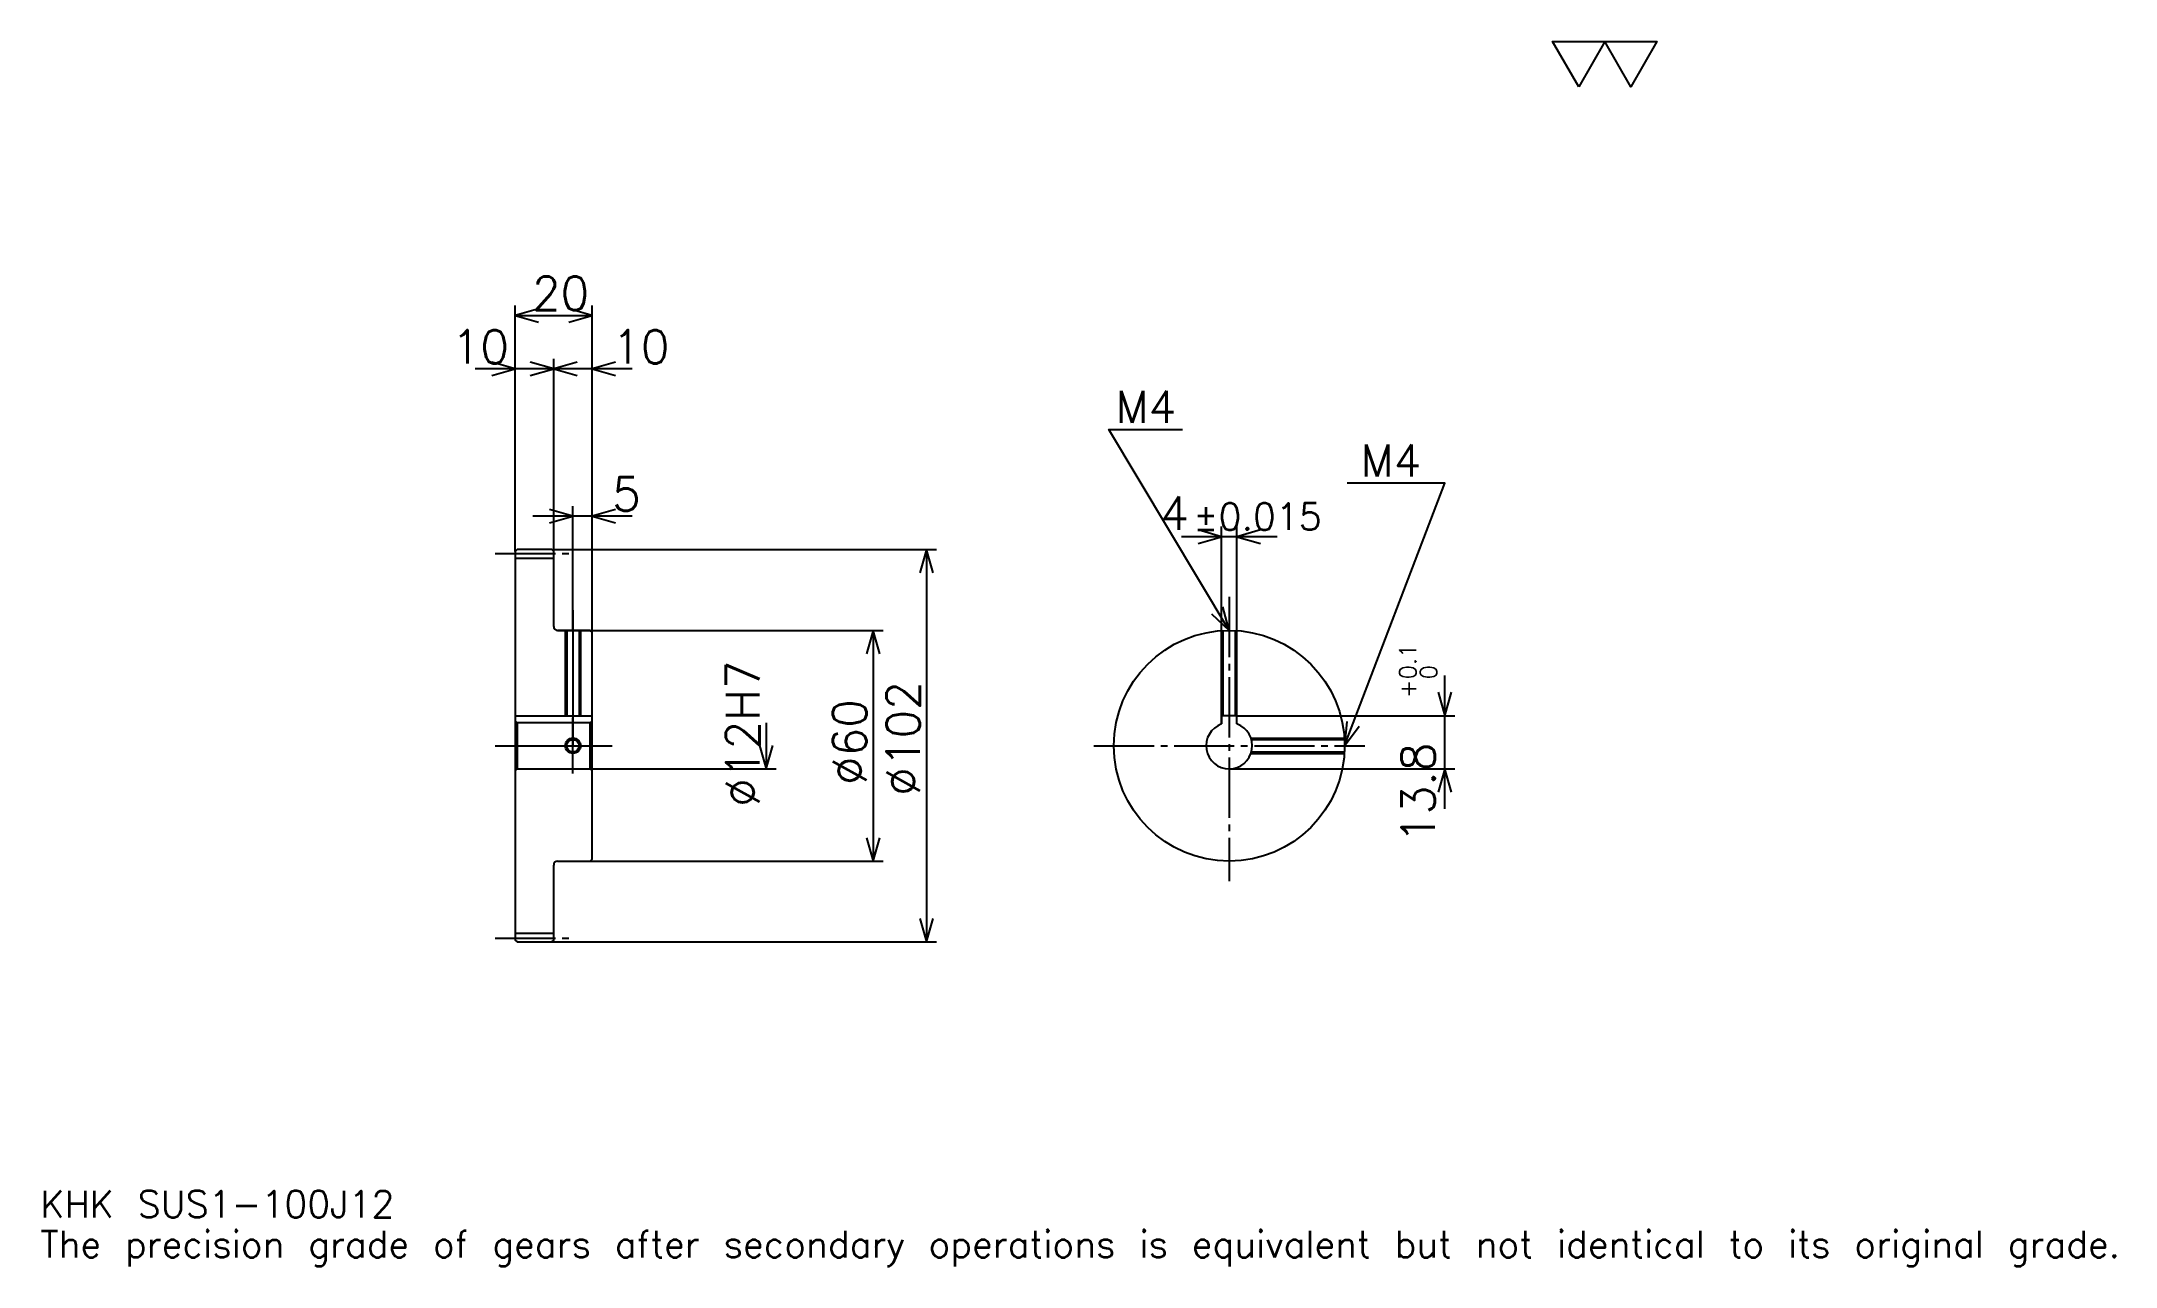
# Model space of a CAD drawing. Extents: x 18 to 557, y 6 to 325.
import ezdxf

# ---------------------------------------------------------------- set-up
doc = ezdxf.new("R2010")
doc.units = 0
doc.linetypes.add('DASHDOT', pattern=[20.869564, 15.652174, -1.73913, 1.73913, -1.73913])
doc.layers.get('0').update_dxf_attribs({"linetype": 'CONTINUOUS'})
doc.layers.add('DASHDOT', color=6, linetype='DASHDOT')
doc.styles.add('KANJI', font='TXT', dxfattribs={"bigfont": 'BIGFONT'})

msp = doc.modelspace()

# ---------------------------------------------------------------- linework, layer by layer
at = {"color": 5}
for p, q in [((140.869568, 192.739136), (140.869568, 256.217407)), ((140.869568, 253.608704), (160.869568, 253.608704)), ((160.869568, 192.739136), (160.869568, 256.217407)), ((161.304352, 239.695648), (130.434784, 239.695648)), ((171.304352, 239.695648), (140.434784, 239.695648)), ((150.869568, 192.739136), (150.869568, 242.304352)), ((171.304352, 201.434784), (145.434784, 201.434784)), ((155.869568, 192.739136), (155.869568, 204.043488)), ((338.956543, 196.08696), (314.086975, 196.08696)), ((324.521729, 149.539139), (324.521729, 198.695648)), ((328.521729, 149.539139), (328.521729, 198.695648)), ((140.869568, 192.239136), (140.869568, 192.739136)), ((150.369568, 192.739136), (160.869568, 192.739136)), ((150.869568, 192.239136), (150.869568, 192.739136)), ((155.869568, 171.739136), (155.869568, 192.739136)), ((155.869568, 171.739136), (155.869568, 192.739136)), ((160.869568, 192.739136), (250.434784, 192.739136)), ((160.869568, 171.239136), (160.869568, 192.739136)), ((247.82608, 192.739136), (247.82608, 90.739136)), ((151.869568, 171.739136), (160.869568, 171.739136)), ((160.869568, 171.739136), (236.521744, 171.739136)), ((233.913055, 171.739136), (233.913055, 111.739136)), ((382.608704, 125.304352), (382.608704, 159.973923)), ((206.08696, 147.739136), (206.08696, 135.739136)), ((328.521729, 149.539139), (385.217407, 149.539139)), ((160.869568, 135.739136), (208.695648, 135.739136)), ((326.521729, 135.739136), (385.217407, 135.739136)), ((151.869568, 111.739136), (160.869568, 111.739136)), ((160.869568, 111.739136), (236.521744, 111.739136)), ((150.369568, 90.739136), (160.869568, 90.739136)), ((160.869568, 90.739136), (250.434784, 90.739136))]:
    msp.add_line(p, q, dxfattribs=at)
at = {"color": 4}
for p, q in [((140.869568, 190.489136), (150.869568, 190.489136)), ((140.869568, 149.539139), (160.869568, 149.539139)), ((141.369568, 147.739136), (141.369568, 135.739136)), ((160.369568, 147.739136), (160.869568, 148.239136)), ((160.369568, 135.739136), (160.869568, 135.239136)), ((140.869568, 92.989136), (150.869568, 92.989136))]:
    msp.add_line(p, q, dxfattribs=at)
at = {"color": 7}
msp.add_lwpolyline([(417.391296, 313.043488), (410.608673, 324.800018), (437.739136, 324.800018), (430.956512, 313.043488), (424.17392, 324.800018), (417.391296, 313.043488)], dxfattribs=at)
at = {"color": 5}
for points in [[(146.956528, 255.347839), (140.869568, 253.608704), (146.956528, 251.869568)], [(154.782608, 251.869568), (160.869568, 253.608704), (154.782608, 255.347839)], [(134.782608, 237.956528), (140.869568, 239.695648), (134.782608, 241.434784)], [(144.782608, 237.956528), (150.869568, 239.695648), (144.782608, 241.434784)], [(156.956528, 241.434784), (150.869568, 239.695648), (156.956528, 237.956528)], [(166.956528, 241.434784), (160.869568, 239.695648), (166.956528, 237.956528)], [(326.521729, 171.739136), (295.217407, 223.913055), (314.347839, 223.913055)], [(356.521729, 141.739136), (382.608704, 210), (357.217407, 210)], [(149.782608, 199.695648), (155.869568, 201.434784), (149.782608, 203.17392)], [(166.956528, 203.17392), (160.869568, 201.434784), (166.956528, 199.695648)], [(318.434784, 194.347824), (324.521729, 196.08696), (318.434784, 197.826096)], [(334.608704, 197.826096), (328.521729, 196.08696), (334.608704, 194.347824)], [(249.565216, 186.652176), (247.82608, 192.739136), (246.08696, 186.652176)], [(321.898743, 176.063873), (326.521729, 171.739136), (324.881317, 177.853424)], [(235.652176, 165.652176), (233.913055, 171.739136), (232.17392, 165.652176)], [(380.869568, 155.626099), (382.608704, 149.539139), (384.347839, 155.626099)], [(357.07016, 148.045868), (356.521729, 141.739136), (360.319214, 146.804184)], [(204.347824, 141.826096), (206.08696, 135.739136), (207.82608, 141.826096)], [(384.347839, 129.652176), (382.608704, 135.739136), (380.869568, 129.652176)], [(232.17392, 117.826096), (233.913055, 111.739136), (235.652176, 117.826096)], [(246.08696, 96.826096), (247.82608, 90.739136), (249.565216, 96.826096)]]:
    msp.add_lwpolyline(points, dxfattribs=at)
at = {"color": 4}
for points in [[(150.869568, 172.739136), (150.869568, 192.239136), (150.369568, 192.739136), (141.369568, 192.739136), (140.869568, 192.239136), (140.869568, 135.239136)], [(151.869568, 111.739136), (160.369568, 111.739136), (160.869568, 112.239136), (160.869568, 171.239136), (160.369568, 171.739136), (151.869568, 171.739136)], [(153.869568, 171.739136), (153.869568, 149.539139)], [(154.249573, 171.739136), (154.249573, 149.539139)], [(157.489563, 171.739136), (157.489563, 149.539139)], [(157.869568, 171.739136), (157.869568, 149.539139)], [(324.521729, 147.395996), (324.521729, 171.672394)], [(324.901733, 149.539139), (324.901733, 171.695358)], [(328.141724, 149.539139), (328.141724, 171.695358)], [(328.521729, 147.395996), (328.521729, 171.672394)], [(140.869568, 135.239136), (141.369568, 135.739136), (160.369568, 135.739136), (160.369568, 147.739136), (141.369568, 147.739136), (140.869568, 148.239136)], [(328.521729, 147.395996), (328.521729, 149.539139), (324.521729, 149.539139), (324.521729, 147.395996)], [(332.178589, 143.739136), (356.455017, 143.739136)], [(332.298889, 143.359131), (356.477966, 143.359131)], [(140.869568, 135.239136), (140.869568, 91.239136), (141.369568, 90.739136), (150.369568, 90.739136), (150.869568, 91.239136), (150.869568, 110.739136)], [(332.178589, 139.739136), (356.455017, 139.739136)], [(332.298889, 140.119141), (356.477966, 140.119141)]]:
    msp.add_lwpolyline(points, dxfattribs=at)
for centre, radius in [((326.521729, 141.739136), 30), ((155.869568, 141.739136), 1.62)]:
    msp.add_circle(centre, radius, dxfattribs=at)
at = {"color": 7}
msp.add_circle((155.869568, 141.739136), 2, dxfattribs=at)
at = {"color": 4}
for centre, radius, start, end in [((151.869568, 172.739136), 1, 180, 270), ((326.521729, 141.739136), 6, 109.47122094, 70.52877906), ((151.869568, 110.739136), 1, 90, 180)]:
    msp.add_arc(centre, radius, start, end, dxfattribs=at)
at = {"layer": 'DASHDOT', "color": 7}
for p, q in [((135.652176, 191.739136), (156.08696, 191.739136)), ((326.521729, 180.434784), (326.521729, 106.521744)), ((155.869568, 171.739136), (155.869568, 141.739136)), ((135.652176, 141.739136), (166.08696, 141.739136)), ((291.304352, 141.739136), (361.739136, 141.739136)), ((135.652176, 91.739136), (156.08696, 91.739136))]:
    msp.add_line(p, q, dxfattribs=at)
for points in [[(155.869568, 176.956528), (155.869568, 144.321747)], [(155.869568, 134.521744), (155.869568, 148.956528)], [(148.652176, 141.739136), (163.08696, 141.739136)]]:
    msp.add_lwpolyline(points, dxfattribs=at)

# ---------------------------------------------------------------- texts
at = {"color": 7, "style": 'KANJI'}
for s, height, p in [('20', 8.695652, (145.217392, 255)), ('10', 8.695652, (124.347824, 241.08696)), ('10', 8.695652, (166.08696, 241.08696)), ('M4', 8.347826, (296.956543, 225.652176)), ('M4', 8.347826, (360.695679, 211.739136)), ('5', 8.695652, (166.08696, 202.826096)), ('4', 8.695652, (308.572205, 197.826096)), ('%%p0.015', 6.956522, (317.17981, 197.826096)), ('KHK SUS1-100J12', 6.956522, (17.391304, 19.130434)), ('The precision grade of gears after secondary operations is equivalent but not identical to its original grade.', 6.956522, (17.391304, 8.695652))]:
    msp.add_text(s, height=height, dxfattribs=at).set_placement(p)
for s, height, p in [('%%c12H7', 8.695652, (204.347824, 125.869568)), ('0.1', 4.347826, (375.130432, 158.972504)), ('0', 4.347826, (380.521729, 158.972504)), ('%%c102', 8.695652, (246.08696, 128.695648)), ('+', 4.347826, (375.130432, 154.102936)), ('%%c60', 8.695652, (232.17392, 131.521744)), ('13.8', 8.695652, (380, 116.464714))]:
    msp.add_text(s, height=height, rotation=90, dxfattribs=at).set_placement(p)

doc.saveas('drawing.dxf')
